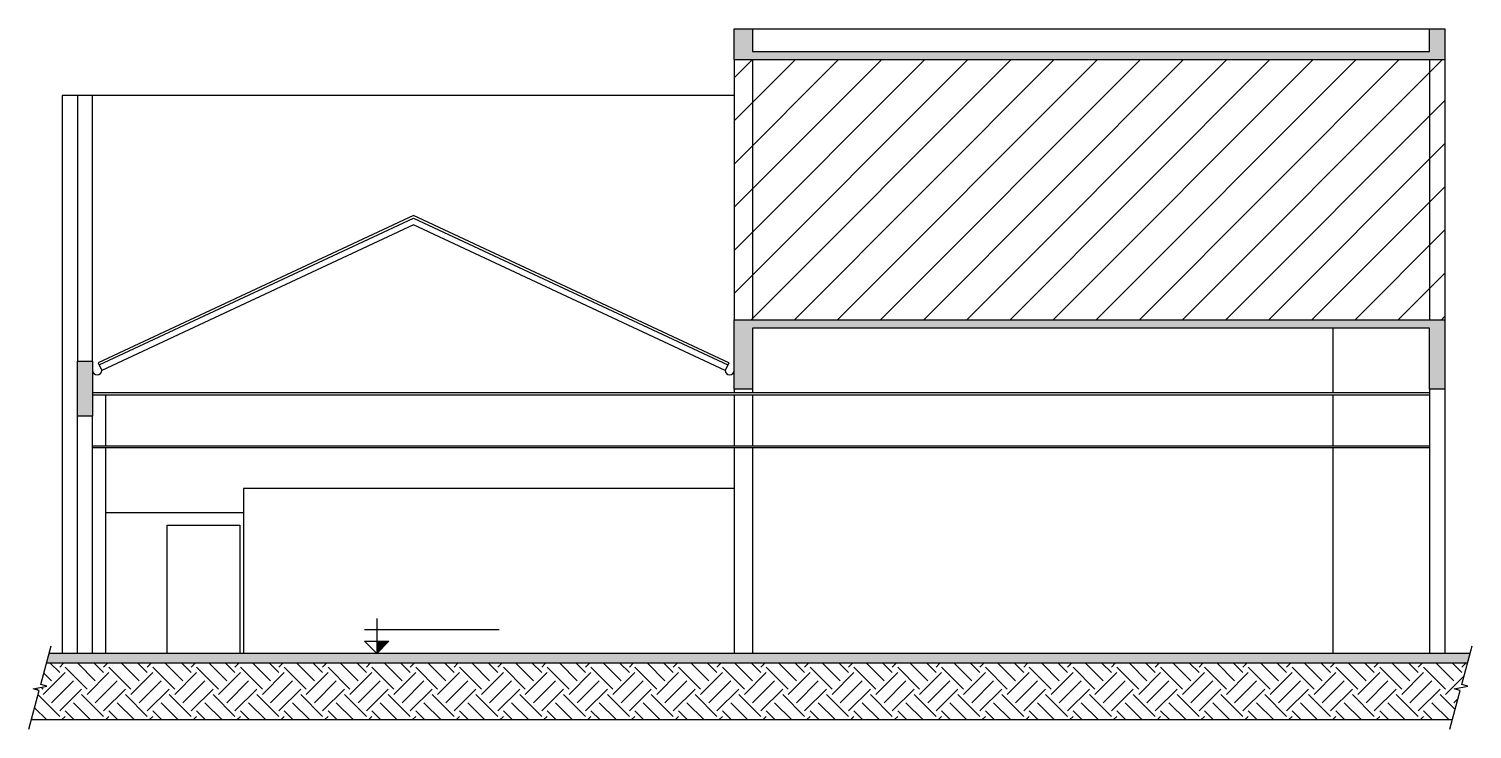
# Model space of a CAD drawing. Header units: metres. Extents: x -367 to 368, y -238 to 223.
# Drawn here: x -123.21 to -99.55, y -1.4 to 10.06 of the extents above; entities that cross this region are included whole.
import ezdxf
from ezdxf.enums import TextEntityAlignment as Align

# ---------------------------------------------------------------- set-up
doc = ezdxf.new("R2010")
doc.units = ezdxf.units.M
doc.linetypes.add('DIVIDE', pattern=[31.75, 12.7, -6.35, 0, -6.35, 0, -6.35])
for name, color, linetype in [('ELE-INSTALAÇÕES', 160, 'Continuous'), ('LA_BAU_BASES GERAIS_R00$0$base', 253, 'Continuous'), ('LA_BAU_BASES GERAIS_R00$0$LA_BAU_CORTE DD_R00$0$ARQ-IND-DES', 2, 'Continuous')]:
    doc.layers.add(name, color=color, linetype=linetype)
doc.styles.add('LA_BAU_BASES GERAIS_R00$0$R60-125-RS', font='romans.shx', dxfattribs={"height": 0.19})
doc.styles.add('LA_BAU_BASES GERAIS_R00$0$R80-100-RS', font='romans.shx', dxfattribs={"height": 0.203})

# ---------------------------------------------------------------- blocks, each defined once
blk = doc.blocks.new('LA_BAU_BASES GERAIS_R00$0$SIMB-INICA-NÍVEL 100')
blk.add_hatch(color=256).paths.add_polyline_path([(2, 2), (0, 2), (0, 0)])
for p, q in [((0, 5.71), (0, 0)), ((-2, 3.9), (20.07, 3.9)), ((-2, 2), (2, 2))]:
    blk.add_line(p, q)
blk.add_lwpolyline([(-2, 2), (0, 0), (2, 2)])
blk = doc.blocks.new('*U56')
at = {"layer": 'LA_BAU_BASES GERAIS_R00$0$LA_BAU_CORTE DD_R00$0$ARQ-IND-DES'}
blk.add_lwpolyline([(-0.183, -0.682), (-0.013, -0.048), (-0.11, -0.022), (0.11, 0.022), (0.013, 0.048), (0.183, 0.682)], dxfattribs=at)
blk = doc.blocks.new('LA_BAU_BASES GERAIS_R00')
at = {"layer": 'LA_BAU_BASES GERAIS_R00$0$base'}
h = blk.add_hatch(color=256, dxfattribs=at)
h.dxf.hatch_style = 1
h.paths.add_polyline_path([(-100, 10.065), (-100.25, 10.065), (-100.25, 9.696), (-111.35, 9.696), (-111.35, 10.065), (-111.65, 10.065), (-111.65, 9.556), (-100, 9.556)])
h = blk.add_hatch(dxfattribs=at)
h.set_pattern_fill('_USER', color=256, scale=0.5, angle=45, pattern_type=0)
h.set_pattern_definition([(45, (0, 0), (-0.3535534, 0.3535534), [])])
h.paths.add_polyline_path([(-111.65, 9.556), (-100, 9.556), (-100, 5.301), (-111.65, 5.301)])
h = blk.add_hatch(color=256, dxfattribs=at)
h.dxf.hatch_style = 1
h.paths.add_polyline_path([(-100, 5.301), (-111.65, 5.301), (-111.65, 4.161), (-111.35, 4.161), (-111.35, 5.161), (-100.25, 5.161), (-100.25, 4.161), (-100, 4.161)])
h = blk.add_hatch(color=256, dxfattribs=at)
h.dxf.hatch_style = 1
h.paths.add_polyline_path([(-122.17, 4.621), (-122.42, 4.621), (-122.415, 3.721), (-122.17, 3.721)])
h = blk.add_hatch(color=256, dxfattribs=at)
h.dxf.hatch_style = 1
h.paths.add_polyline_path([(-99.587, -0.165), (-122.883, -0.165), (-122.926, -0.325), (-99.63, -0.325)])
h = blk.add_hatch(dxfattribs=at)
h.set_pattern_fill('EARTH', color=256, scale=0.08, angle=45)
h.set_pattern_definition([(45, (100, -0.3894), (6e-17, 0.7184205), [0.508, -0.508]), (45, (99.8653, -0.2547), (6e-17, 0.7184205), [0.508, -0.508]), (45, (99.7306, -0.12), (6e-17, 0.7184205), [0.508, -0.508]), (135, (99.7306, -0.0302), (-0.7184205, 6e-17), [0.508, -0.508]), (135, (99.8653, 0.1045), (-0.7184205, 6e-17), [0.508, -0.508]), (135, (100, 0.2392), (-0.7184205, 6e-17), [0.508, -0.508])])
h.paths.add_polyline_path([(-99.749, -0.771), (-99.846, -0.745), (-99.626, -0.7), (-99.723, -0.674), (-99.63, -0.325), (-122.926, -0.325), (-123.019, -0.674), (-122.923, -0.7), (-123.142, -0.745), (-123.045, -0.771), (-123.175, -1.255), (-99.879, -1.255)])
for p, q in [((-111.35, 10.065), (-100.25, 10.065)), ((-111.65, 9.556), (-111.65, 5.301)), ((-111.35, 9.556), (-111.35, 5.301)), ((-100.25, 9.556), (-100.25, 5.301)), ((-100, 9.556), (-100, 5.301)), ((-101.83, 4.111), (-101.83, 5.161)), ((-122.079, 4.597), (-122.02, 4.471)), ((-111.741, 4.597), (-111.8, 4.471)), ((-111.65, 4.471), (-111.65, 4.621)), ((-121.96, 4.071), (-121.96, 3.231)), ((-111.65, 4.161), (-111.65, 4.111)), ((-111.65, 4.071), (-111.65, 3.231)), ((-111.35, 4.161), (-111.35, 4.111)), ((-111.35, 4.071), (-111.35, 3.231)), ((-101.83, 3.231), (-101.83, 4.071)), ((-100.25, 4.161), (-100.25, -0.165)), ((-100, 4.161), (-100, -0.165)), ((-122.415, -0.165), (-122.415, 3.721)), ((-122.17, -0.165), (-122.17, 3.721)), ((-100.25, 3.231), (-122.17, 3.231)), ((-100.25, 3.201), (-122.17, 3.201)), ((-121.96, 3.201), (-121.96, -0.165)), ((-111.65, 3.201), (-111.65, -0.165)), ((-111.35, 3.201), (-111.35, -0.165)), ((-101.83, -0.165), (-101.83, 3.201)), ((-99.587, -0.165), (-122.883, -0.165)), ((-99.63, -0.325), (-122.926, -0.325)), ((-99.879, -1.255), (-123.175, -1.255))]:
    blk.add_line(p, q, dxfattribs=at)
at = {"layer": 'LA_BAU_BASES GERAIS_R00$0$base', "ltscale": 0.05}
for p, q in [((-122.17, 4.111), (-100.25, 4.111)), ((-122.17, 4.071), (-100.25, 4.071)), ((-119.695, 2.135), (-121.96, 2.135))]:
    blk.add_line(p, q, dxfattribs=at)
at = {"layer": 'LA_BAU_BASES GERAIS_R00$0$base'}
for points in [[(-111.35, 9.696), (-100.25, 9.696), (-100.25, 10.065), (-100, 10.065), (-100, 9.556), (-111.65, 9.556), (-111.65, 10.065), (-111.35, 10.065)], [(-100.25, 5.161), (-111.35, 5.161), (-111.35, 4.161), (-111.65, 4.161), (-111.65, 5.301), (-100, 5.301), (-100, 4.161), (-100.25, 4.161)]]:
    blk.add_lwpolyline(points, close=True, dxfattribs=at)
for points in [[(-111.65, 8.976), (-122.67, 8.976), (-122.67, -0.165)], [(-122.17, 4.621), (-122.17, 8.976), (-122.415, 8.976), (-122.42, 4.621)], [(-111.741, 4.597), (-116.91, 7.008), (-122.079, 4.597)], [(-122.062, 4.561), (-116.91, 6.964), (-111.758, 4.561)], [(-111.8, 4.471), (-116.91, 6.853), (-122.02, 4.471)], [(-122.415, 3.721), (-122.42, 4.621), (-122.17, 4.621), (-122.17, 3.721), (-122.42, 3.721)]]:
    blk.add_lwpolyline(points, dxfattribs=at)
at = {"layer": 'LA_BAU_BASES GERAIS_R00$0$base', "ltscale": 0.05}
for points in [[(-111.65, 2.535), (-119.695, 2.535), (-119.695, -0.165)], [(-120.945, -0.165), (-120.945, 1.935), (-119.755, 1.935), (-119.755, -0.165)]]:
    blk.add_lwpolyline(points, dxfattribs=at)
at = {"layer": 'LA_BAU_BASES GERAIS_R00$0$base'}
for centre in [(-122.095, 4.471), (-111.725, 4.471)]:
    blk.add_arc(centre, 0.075, 180, 0, dxfattribs=at)
at = {"layer": 'LA_BAU_BASES GERAIS_R00$0$base', "xscale": 0.1000000000000014, "yscale": 0.1000000000000014, "zscale": 0.1000000000000014}
blk.add_blockref('LA_BAU_BASES GERAIS_R00$0$SIMB-INICA-NÍVEL 100', (-117.512, -0.165), dxfattribs=at)
at = {"layer": 'LA_BAU_BASES GERAIS_R00$0$base'}
for p in [(-123.032, -0.722), (-99.736, -0.722)]:
    blk.add_blockref('*U56', p, dxfattribs=at)
at = {"layer": 'LA_BAU_BASES GERAIS_R00$0$base', "style": 'LA_BAU_BASES GERAIS_R00$0$R60-125-RS'}
for p in [(242.782, 218.919), (358.637, 192.964)]:
    blk.add_attdef('S', text='', height=0.19, rotation=90, dxfattribs=at).set_placement(p, align=Align.MIDDLE_CENTER)
at = {"layer": 'LA_BAU_BASES GERAIS_R00$0$base', "style": 'LA_BAU_BASES GERAIS_R00$0$R80-100-RS'}
blk.add_attdef('ACESSO', text='', height=0.203, dxfattribs=at).set_placement((365.922, 191.987), align=Align.TOP_CENTER)
at = {"layer": 'LA_BAU_BASES GERAIS_R00$0$base', "style": 'LA_BAU_BASES GERAIS_R00$0$R60-125-RS'}
blk.add_attdef('S', text='', height=0.19, dxfattribs=at).set_placement((266.114, 180.913), align=Align.MIDDLE_CENTER)

msp = doc.modelspace()

# ---------------------------------------------------------------- block references
at = {"layer": 'ELE-INSTALAÇÕES', "color": 210, "linetype": 'DIVIDE', "ltscale": 0.01}
msp.add_blockref('LA_BAU_BASES GERAIS_R00', (0, 0), dxfattribs=at)

doc.saveas('drawing.dxf')
